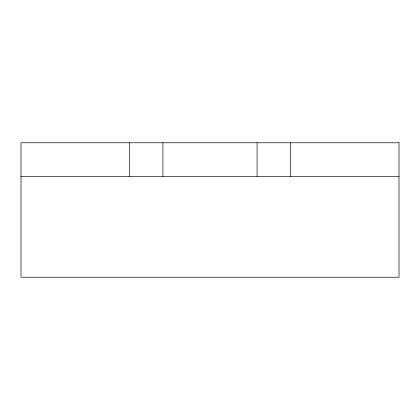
<?xml version="1.0" encoding="UTF-8"?>
<svg xmlns="http://www.w3.org/2000/svg" width="420" height="420" viewBox="0 0 420 420"><rect width="100%" height="100%" fill="white"/><g stroke="black" fill="none" stroke-linecap="round" stroke-linejoin="round"><path stroke-width="0.63" d="M21 176.384L399 176.384M290.703 142.769L290.703 176.384M257.087 142.769L257.087 176.384M162.913 142.769L162.913 176.384M129.297 142.769L129.297 176.384M399 142.769L21 142.769L21 277.231L399 277.231L399 142.769"/></g></svg>
